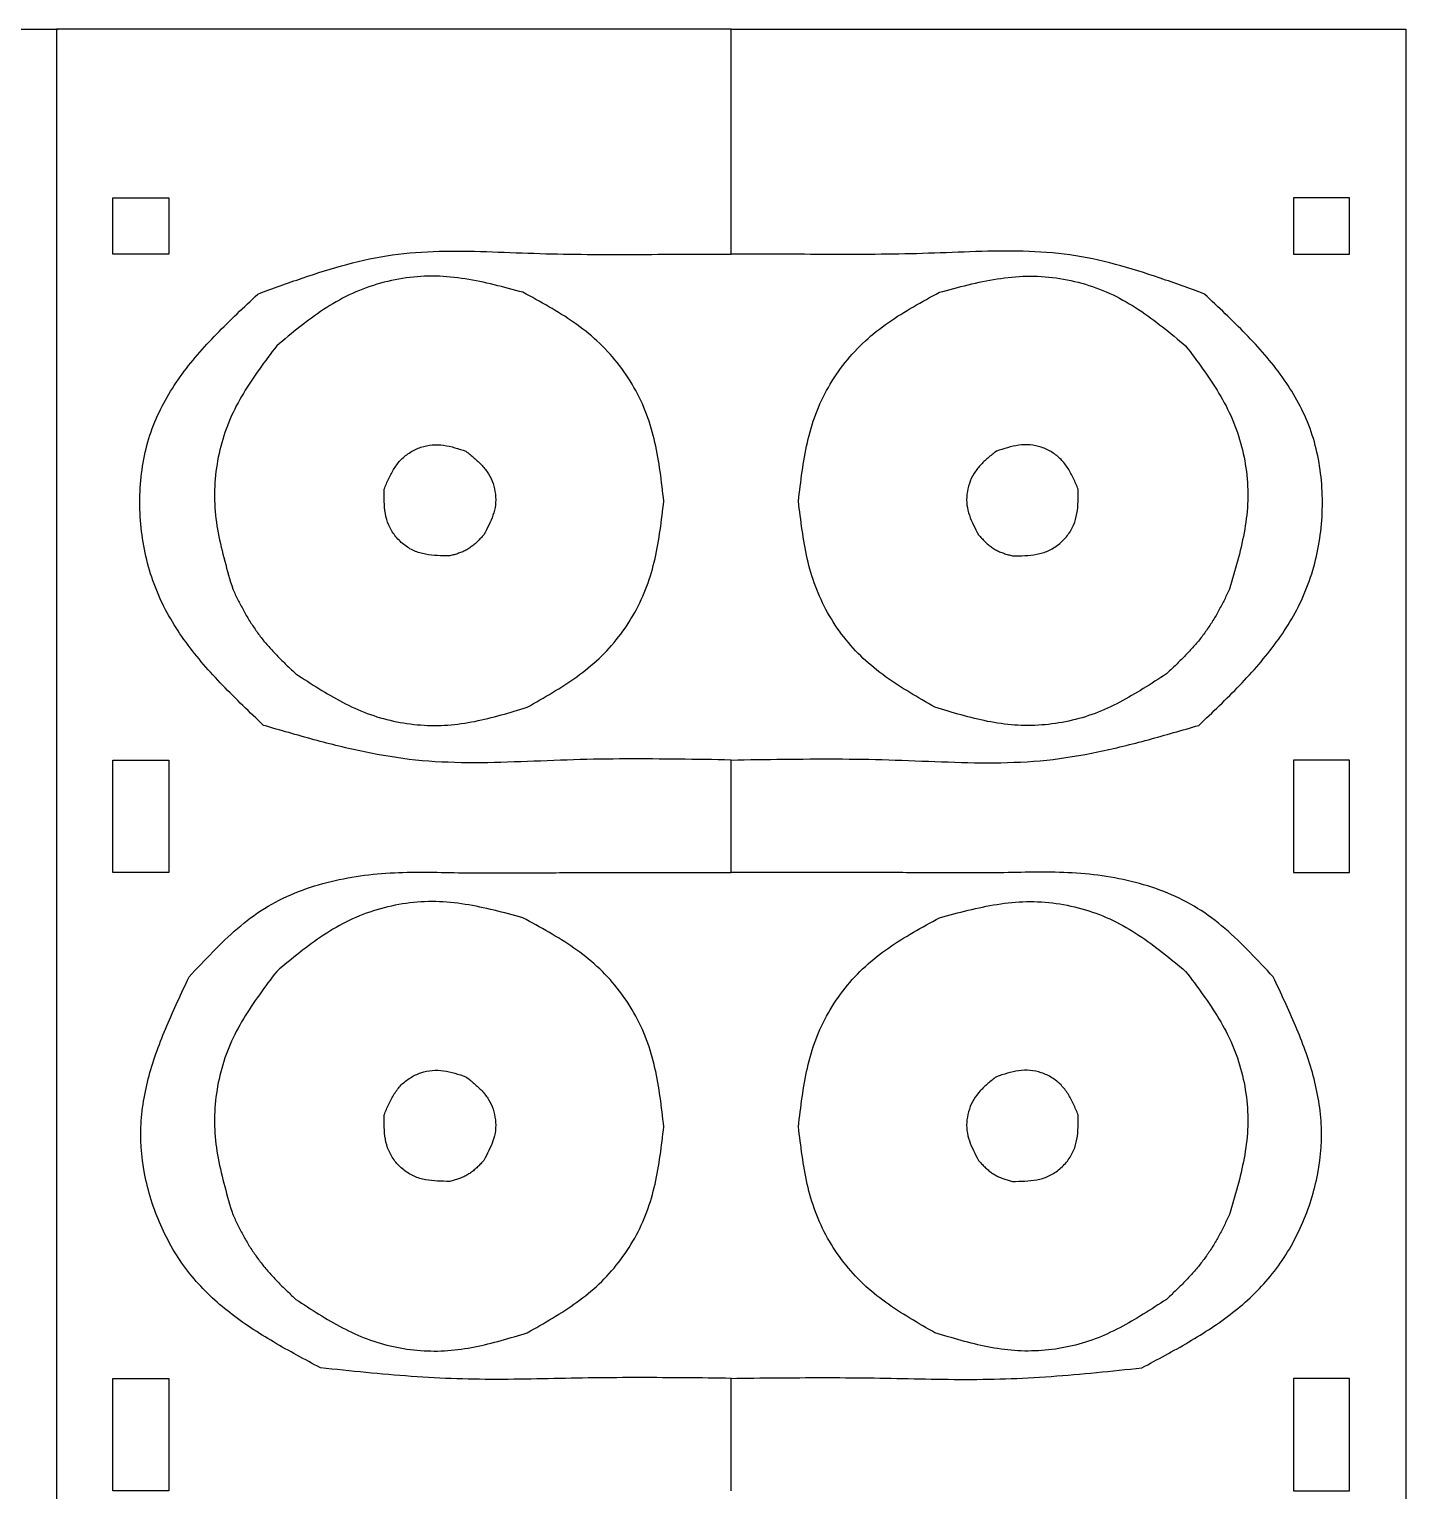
# Model space of a CAD drawing. Extents: x -185 to 480, y 0 to 407.
# Drawn here: x 357.4 to 479.9, y 120.1 to 250.1 of the extents above; entities that cross this region are included whole.
import ezdxf

# ---------------------------------------------------------------- set-up
doc = ezdxf.new("R2010")
doc.units = 0
doc.layers.add('LAYER_1', color=7, linetype='CONTINUOUS')

msp = doc.modelspace()

# ---------------------------------------------------------------- linework, layer by layer
at = {"layer": 'LAYER_1', "color": 7}
for p, q in [((394.83, 203.3), (394.83, 203.3)), ((444.88, 203.3), (444.88, 203.3)), ((381.15, 192.8), (381.15, 192.8)), ((458.57, 192.8), (458.57, 192.8)), ((394.83, 147.66), (394.83, 147.66)), ((444.88, 147.66), (444.88, 147.66)), ((381.15, 137.16), (381.15, 137.16)), ((458.57, 137.16), (458.57, 137.16))]:
    msp.add_line(p, q, dxfattribs=at)
for points, knots in [([(300, 250.14), (302.22, 250.14), (306.67, 250.14), (313.33, 250.14), (320, 250.14), (326.67, 250.14), (333.33, 250.14), (340, 250.14), (346.67, 250.14), (353.33, 250.14), (357.78, 250.14), (360, 250.14)], [0, 0, 0, 0, 6.666667, 13.333333, 19.999999, 26.666666, 33.333332, 39.999999, 46.666664, 53.333331, 59.999998, 59.999998, 59.999998, 59.999998]), ([(419.86, 250.14), (417.64, 250.14), (413.19, 250.14), (406.53, 250.14), (399.86, 250.14), (393.19, 250.14), (386.53, 250.14), (379.86, 250.14), (373.19, 250.14), (366.53, 250.14), (362.08, 250.14), (359.86, 250.14)], [0, 0, 0, 0, 6.666667, 13.333333, 19.999999, 26.666666, 33.333332, 39.999999, 46.666664, 53.333331, 59.999998, 59.999998, 59.999998, 59.999998]), ([(359.86, 250.14), (359.86, 240.88), (359.86, 222.36), (359.86, 194.59), (359.86, 166.81), (359.86, 139.03), (359.86, 111.25), (359.86, 83.47), (359.86, 55.7), (359.86, 27.92), (359.86, 9.4), (359.86, 0.14)], [0, 0, 0, 0, 27.777778, 55.555555, 83.333333, 111.111111, 138.88889, 166.666669, 194.444445, 222.222223, 250.000002, 250.000002, 250.000002, 250.000002]), ([(419.86, 230.14), (419.86, 230.88), (419.86, 232.36), (419.86, 234.58), (419.86, 236.81), (419.86, 239.03), (419.86, 241.25), (419.86, 243.47), (419.86, 245.7), (419.86, 247.92), (419.86, 249.4), (419.86, 250.14)], [0, 0, 0, 0, 2.222556, 4.445111, 6.667666, 8.890222, 11.112777, 13.335333, 15.557888, 17.780444, 20.002999, 20.002999, 20.002999, 20.002999]), ([(419.86, 250.14), (422.08, 250.14), (426.53, 250.14), (433.19, 250.14), (439.86, 250.14), (446.53, 250.14), (453.19, 250.14), (459.86, 250.14), (466.53, 250.14), (473.19, 250.14), (477.64, 250.14), (479.86, 250.14)], [0, 0, 0, 0, 6.666666, 13.333332, 19.999999, 26.666666, 33.333332, 39.999999, 46.666664, 53.333331, 59.999998, 59.999998, 59.999998, 59.999998]), ([(479.86, 250.14), (479.86, 240.88), (479.86, 222.36), (479.86, 194.59), (479.86, 166.81), (479.86, 139.03), (479.86, 111.25), (479.86, 83.47), (479.86, 55.7), (479.86, 27.92), (479.86, 9.4), (479.86, 0.14)], [0, 0, 0, 0, 27.777778, 55.555555, 83.333333, 111.111111, 138.88889, 166.666669, 194.444445, 222.222223, 250.000002, 250.000002, 250.000002, 250.000002]), ([(364.86, 230.14), (364.86, 230.33), (364.86, 230.7), (364.86, 231.25), (364.86, 231.81), (364.86, 232.36), (364.86, 232.92), (364.86, 233.47), (364.86, 234.03), (364.86, 234.59), (364.86, 234.96), (364.86, 235.14)], [0, 0, 0, 0, 0.555555, 1.111111, 1.666666, 2.222221, 2.777777, 3.333332, 3.888887, 4.444443, 4.999998, 4.999998, 4.999998, 4.999998]), ([(364.86, 235.14), (365.04, 235.14), (365.41, 235.14), (365.97, 235.14), (366.53, 235.14), (367.08, 235.14), (367.64, 235.14), (368.19, 235.14), (368.75, 235.14), (369.3, 235.14), (369.67, 235.14), (369.86, 235.14)], [0, 0, 0, 0, 0.555555, 1.111111, 1.666666, 2.222223, 2.777779, 3.333335, 3.88889, 4.444445, 5.000001, 5.000001, 5.000001, 5.000001]), ([(369.86, 235.14), (369.86, 234.96), (369.86, 234.59), (369.86, 234.03), (369.86, 233.47), (369.86, 232.92), (369.86, 232.36), (369.86, 231.81), (369.86, 231.25), (369.86, 230.7), (369.86, 230.33), (369.86, 230.14)], [0, 0, 0, 0, 0.555555, 1.111111, 1.666666, 2.222221, 2.777777, 3.333332, 3.888887, 4.444443, 4.999998, 4.999998, 4.999998, 4.999998]), ([(474.86, 235.14), (474.67, 235.14), (474.3, 235.14), (473.75, 235.14), (473.19, 235.14), (472.64, 235.14), (472.08, 235.14), (471.53, 235.14), (470.97, 235.14), (470.41, 235.14), (470.04, 235.14), (469.86, 235.14)], [0, 0, 0, 0, 0.555556, 1.111111, 1.666667, 2.222223, 2.777779, 3.333335, 3.88889, 4.444445, 5.000002, 5.000002, 5.000002, 5.000002]), ([(469.86, 235.14), (469.86, 234.96), (469.86, 234.59), (469.86, 234.03), (469.86, 233.47), (469.86, 232.92), (469.86, 232.36), (469.86, 231.81), (469.86, 231.25), (469.86, 230.7), (469.86, 230.33), (469.86, 230.14)], [0, 0, 0, 0, 0.555555, 1.111111, 1.666666, 2.222221, 2.777777, 3.333332, 3.888887, 4.444443, 4.999998, 4.999998, 4.999998, 4.999998]), ([(474.86, 230.14), (474.86, 230.33), (474.86, 230.7), (474.86, 231.25), (474.86, 231.81), (474.86, 232.36), (474.86, 232.92), (474.86, 233.47), (474.86, 234.03), (474.86, 234.59), (474.86, 234.96), (474.86, 235.14)], [0, 0, 0, 0, 0.555555, 1.111111, 1.666666, 2.222221, 2.777777, 3.333332, 3.888887, 4.444443, 4.999998, 4.999998, 4.999998, 4.999998]), ([(369.86, 230.14), (369.67, 230.14), (369.3, 230.14), (368.75, 230.14), (368.19, 230.14), (367.64, 230.14), (367.08, 230.14), (366.53, 230.14), (365.97, 230.14), (365.41, 230.14), (365.04, 230.14), (364.86, 230.14)], [0, 0, 0, 0, 0.555556, 1.111111, 1.666666, 2.222222, 2.777778, 3.333335, 3.88889, 4.444446, 5.000001, 5.000001, 5.000001, 5.000001]), ([(377.77, 226.59), (379.08, 227.07), (381.69, 228.03), (385.66, 229.29), (389.73, 230.16), (393.89, 230.45), (398.1, 230.38), (402.31, 230.19), (406.52, 230.11), (410.71, 230.1), (413.5, 230.12), (414.9, 230.13)], [0, 0, 0, 0, 4.191504, 8.349684, 12.468209, 16.639316, 20.849667, 25.077636, 29.284453, 33.475578, 37.659338, 37.659338, 37.659338, 37.659338]), ([(414.9, 230.13), (415.08, 230.13), (415.45, 230.13), (416, 230.13), (416.55, 230.13), (417.1, 230.13), (417.65, 230.14), (418.21, 230.14), (418.76, 230.14), (419.31, 230.14), (419.68, 230.14), (419.86, 230.14)], [0, 0, 0, 0, 0.551284, 1.102568, 1.653852, 2.205136, 2.75642, 3.307704, 3.858988, 4.410271, 4.961556, 4.961556, 4.961556, 4.961556]), ([(424.82, 230.13), (424.64, 230.13), (424.27, 230.13), (423.72, 230.13), (423.17, 230.13), (422.62, 230.13), (422.06, 230.14), (421.51, 230.14), (420.96, 230.14), (420.41, 230.14), (420.04, 230.14), (419.86, 230.14)], [0, 0, 0, 0, 0.551285, 1.102568, 1.653853, 2.205136, 2.75642, 3.307704, 3.858989, 4.410272, 4.961556, 4.961556, 4.961556, 4.961556]), ([(461.95, 226.59), (460.64, 227.07), (458.02, 228.03), (454.06, 229.29), (449.99, 230.16), (445.82, 230.45), (441.62, 230.38), (437.41, 230.19), (433.2, 230.11), (429.01, 230.1), (426.21, 230.12), (424.82, 230.13)], [0, 0, 0, 0, 4.191504, 8.349684, 12.468209, 16.639316, 20.849668, 25.077636, 29.284453, 33.475578, 37.659338, 37.659338, 37.659338, 37.659338]), ([(469.86, 230.14), (470.04, 230.14), (470.41, 230.14), (470.97, 230.14), (471.53, 230.14), (472.08, 230.14), (472.64, 230.14), (473.19, 230.14), (473.75, 230.14), (474.3, 230.14), (474.67, 230.14), (474.86, 230.14)], [0, 0, 0, 0, 0.555557, 1.111112, 1.666667, 2.222223, 2.777779, 3.333335, 3.888891, 4.444446, 5.000002, 5.000002, 5.000002, 5.000002]), ([(401.34, 226.74), (400.49, 226.97), (398.79, 227.43), (396.21, 227.98), (393.58, 228.25), (390.94, 228.09), (388.34, 227.52), (385.86, 226.57), (383.58, 225.24), (381.47, 223.67), (380.12, 222.55), (379.44, 221.98)], [0, 0, 0, 0, 2.647412, 5.277964, 7.897919, 10.541063, 13.198161, 15.841215, 18.460833, 21.091133, 23.738352, 23.738352, 23.738352, 23.738352]), ([(438.38, 226.74), (439.23, 226.97), (440.93, 227.43), (443.51, 227.98), (446.13, 228.25), (448.78, 228.09), (451.38, 227.52), (453.85, 226.57), (456.13, 225.24), (458.25, 223.67), (459.6, 222.55), (460.28, 221.98)], [0, 0, 0, 0, 2.647412, 5.277963, 7.897919, 10.541063, 13.198161, 15.841215, 18.460833, 21.091133, 23.738352, 23.738352, 23.738352, 23.738352]), ([(378.27, 188.22), (377.04, 189.39), (374.6, 191.72), (371.26, 195.5), (368.66, 199.86), (367.31, 204.83), (367.14, 209.98), (368.23, 214.97), (370.74, 219.35), (374.07, 223.11), (376.53, 225.42), (377.77, 226.59)], [0, 0, 0, 0, 5.102561, 10.118889, 15.086098, 20.198847, 25.370439, 30.425137, 35.3181, 40.316891, 45.441627, 45.441627, 45.441627, 45.441627]), ([(413.87, 208.16), (413.77, 209.04), (413.57, 210.79), (413.12, 213.38), (412.4, 215.92), (411.27, 218.32), (409.78, 220.52), (407.98, 222.47), (405.9, 224.1), (403.66, 225.48), (402.11, 226.32), (401.34, 226.74)], [0, 0, 0, 0, 2.647597, 5.27841, 7.898723, 10.541857, 13.198841, 15.841702, 18.461519, 21.092103, 23.739665, 23.739665, 23.739665, 23.739665]), ([(425.84, 208.16), (425.95, 209.04), (426.15, 210.79), (426.59, 213.38), (427.32, 215.92), (428.45, 218.32), (429.94, 220.52), (431.74, 222.47), (433.82, 224.1), (436.06, 225.48), (437.61, 226.32), (438.38, 226.74)], [0, 0, 0, 0, 2.647597, 5.27841, 7.898723, 10.541857, 13.198841, 15.841701, 18.461518, 21.092102, 23.739665, 23.739665, 23.739665, 23.739665]), ([(461.45, 188.22), (462.68, 189.39), (465.12, 191.72), (468.46, 195.5), (471.06, 199.86), (472.41, 204.83), (472.57, 209.98), (471.49, 214.97), (468.98, 219.35), (465.65, 223.11), (463.19, 225.42), (461.95, 226.59)], [0, 0, 0, 0, 5.102561, 10.118889, 15.086098, 20.198847, 25.37044, 30.425137, 35.3181, 40.316891, 45.441627, 45.441627, 45.441627, 45.441627]), ([(379.44, 221.98), (378.92, 221.29), (377.88, 219.92), (376.44, 217.78), (375.23, 215.5), (374.4, 213.04), (373.94, 210.49), (373.86, 207.89), (374.19, 205.33), (374.8, 202.83), (375.28, 201.18), (375.53, 200.35)], [0, 0, 0, 0, 2.58964, 5.163371, 7.72698, 10.311706, 12.909722, 15.494986, 18.059135, 20.632872, 23.222125, 23.222125, 23.222125, 23.222125]), ([(460.28, 221.98), (460.8, 221.29), (461.84, 219.92), (463.28, 217.78), (464.49, 215.5), (465.32, 213.04), (465.78, 210.49), (465.86, 207.89), (465.52, 205.33), (464.92, 202.83), (464.43, 201.18), (464.19, 200.35)], [0, 0, 0, 0, 2.58964, 5.163371, 7.72698, 10.311706, 12.909722, 15.494986, 18.059135, 20.632872, 23.222125, 23.222125, 23.222125, 23.222125]), ([(388.99, 209.22), (389.13, 209.54), (389.39, 210.18), (389.87, 211.09), (390.49, 211.91), (391.31, 212.55), (392.25, 212.99), (393.27, 213.22), (394.29, 213.17), (395.29, 212.93), (395.94, 212.72), (396.27, 212.61)], [0, 0, 0, 0, 1.03791, 2.059861, 3.071689, 4.103786, 5.147883, 6.17517, 7.180854, 8.201407, 9.241287, 9.241287, 9.241287, 9.241287]), ([(396.27, 212.61), (396.52, 212.41), (397.02, 212.01), (397.72, 211.36), (398.31, 210.6), (398.71, 209.73), (398.92, 208.78), (398.93, 207.82), (398.7, 206.89), (398.31, 206.02), (398.01, 205.46), (397.86, 205.17)], [0, 0, 0, 0, 0.964528, 1.91649, 2.860801, 3.818207, 4.784899, 5.738039, 6.677911, 7.629709, 8.597148, 8.597148, 8.597148, 8.597148]), ([(443.45, 212.61), (443.19, 212.41), (442.69, 212.01), (441.99, 211.36), (441.41, 210.6), (441.01, 209.73), (440.8, 208.78), (440.79, 207.82), (441.02, 206.89), (441.4, 206.02), (441.71, 205.46), (441.86, 205.17)], [0, 0, 0, 0, 0.964528, 1.91649, 2.860801, 3.818207, 4.784899, 5.738039, 6.677911, 7.629709, 8.597147, 8.597147, 8.597147, 8.597147]), ([(450.72, 209.22), (450.59, 209.54), (450.32, 210.18), (449.85, 211.09), (449.22, 211.91), (448.41, 212.55), (447.46, 212.99), (446.45, 213.22), (445.43, 213.17), (444.43, 212.93), (443.78, 212.72), (443.45, 212.61)], [0, 0, 0, 0, 1.03791, 2.059861, 3.07169, 4.103786, 5.147883, 6.175171, 7.180854, 8.201408, 9.241288, 9.241288, 9.241288, 9.241288]), ([(394.83, 203.3), (394.47, 203.3), (393.75, 203.31), (392.67, 203.41), (391.63, 203.71), (390.7, 204.29), (389.93, 205.08), (389.36, 206.01), (389.07, 207.06), (388.99, 208.14), (388.99, 208.86), (388.99, 209.22)], [0, 0, 0, 0, 1.094617, 2.16826, 3.226743, 4.313941, 5.418451, 6.505884, 7.566021, 8.641147, 9.737164, 9.737164, 9.737164, 9.737164]), ([(401.73, 189.83), (402.48, 190.26), (403.98, 191.12), (406.15, 192.51), (408.16, 194.13), (409.9, 196.05), (411.33, 198.22), (412.43, 200.57), (413.13, 203.05), (413.57, 205.6), (413.77, 207.31), (413.87, 208.16)], [0, 0, 0, 0, 2.589809, 5.163953, 7.728321, 10.313508, 12.911637, 15.496643, 18.060636, 20.634583, 23.224325, 23.224325, 23.224325, 23.224325]), ([(437.98, 189.83), (437.23, 190.26), (435.74, 191.12), (433.57, 192.51), (431.56, 194.13), (429.82, 196.05), (428.39, 198.22), (427.29, 200.57), (426.58, 203.05), (426.15, 205.6), (425.95, 207.31), (425.84, 208.16)], [0, 0, 0, 0, 2.589809, 5.163952, 7.72832, 10.313507, 12.911636, 15.496643, 18.060635, 20.634582, 23.224324, 23.224324, 23.224324, 23.224324]), ([(444.88, 203.3), (445.25, 203.3), (445.97, 203.31), (447.04, 203.41), (448.09, 203.71), (449.01, 204.29), (449.79, 205.08), (450.36, 206.01), (450.64, 207.06), (450.73, 208.14), (450.73, 208.86), (450.72, 209.22)], [0, 0, 0, 0, 1.094617, 2.168259, 3.226743, 4.313941, 5.41845, 6.505883, 7.56602, 8.641147, 9.737164, 9.737164, 9.737164, 9.737164]), ([(397.86, 205.17), (397.77, 205.07), (397.59, 204.87), (397.31, 204.58), (397.02, 204.3), (396.69, 204.06), (396.35, 203.84), (395.99, 203.66), (395.61, 203.52), (395.23, 203.4), (394.97, 203.33), (394.83, 203.3)], [0, 0, 0, 0, 0.404148, 0.807493, 1.210438, 1.61467, 2.019522, 2.423496, 2.82612, 3.229397, 3.633664, 3.633664, 3.633664, 3.633664]), ([(441.86, 205.17), (441.95, 205.07), (442.13, 204.87), (442.41, 204.58), (442.7, 204.3), (443.02, 204.06), (443.37, 203.84), (443.73, 203.66), (444.11, 203.52), (444.49, 203.4), (444.75, 203.33), (444.88, 203.3)], [0, 0, 0, 0, 0.404149, 0.807494, 1.210437, 1.61467, 2.019522, 2.423496, 2.826121, 3.229398, 3.633665, 3.633665, 3.633665, 3.633665]), ([(375.53, 200.35), (375.68, 200.03), (375.99, 199.4), (376.47, 198.46), (376.99, 197.54), (377.58, 196.66), (378.21, 195.82), (378.9, 195.02), (379.62, 194.26), (380.38, 193.52), (380.89, 193.04), (381.15, 192.8)], [0, 0, 0, 0, 1.056831, 2.112345, 3.1668, 4.218845, 5.272183, 6.325264, 7.380468, 8.4357, 9.491484, 9.491484, 9.491484, 9.491484]), ([(464.19, 200.35), (464.03, 200.03), (463.73, 199.4), (463.25, 198.46), (462.72, 197.54), (462.14, 196.66), (461.51, 195.82), (460.82, 195.02), (460.09, 194.26), (459.34, 193.52), (458.82, 193.04), (458.57, 192.8)], [0, 0, 0, 0, 1.056831, 2.112345, 3.1668, 4.218845, 5.272183, 6.325264, 7.380468, 8.4357, 9.491484, 9.491484, 9.491484, 9.491484]), ([(381.15, 192.8), (381.83, 192.36), (383.18, 191.47), (385.27, 190.25), (387.48, 189.23), (389.82, 188.55), (392.23, 188.2), (394.66, 188.19), (397.06, 188.54), (399.41, 189.13), (400.96, 189.6), (401.73, 189.83)], [0, 0, 0, 0, 2.432378, 4.852294, 7.264736, 9.692155, 12.129703, 14.556188, 16.966276, 19.384747, 21.81634, 21.81634, 21.81634, 21.81634]), ([(458.57, 192.8), (457.89, 192.36), (456.53, 191.47), (454.44, 190.25), (452.24, 189.23), (449.9, 188.55), (447.49, 188.2), (445.06, 188.19), (442.66, 188.54), (440.31, 189.13), (438.76, 189.6), (437.98, 189.83)], [0, 0, 0, 0, 2.432378, 4.852294, 7.264737, 9.692155, 12.129703, 14.556188, 16.966276, 19.384747, 21.816341, 21.816341, 21.816341, 21.816341]), ([(419.86, 185.14), (418.3, 185.17), (415.19, 185.22), (410.52, 185.25), (405.84, 185.18), (401.15, 184.97), (396.46, 184.84), (391.81, 185.04), (387.23, 185.8), (382.73, 186.92), (379.76, 187.79), (378.27, 188.22)], [0, 0, 0, 0, 4.663071, 9.330885, 14.009717, 18.716905, 23.411112, 28.074057, 32.674044, 37.30595, 41.964711, 41.964711, 41.964711, 41.964711]), ([(419.86, 185.14), (421.41, 185.17), (424.52, 185.22), (429.19, 185.25), (433.88, 185.18), (438.57, 184.97), (443.25, 184.84), (447.91, 185.04), (452.49, 185.8), (456.98, 186.92), (459.96, 187.79), (461.45, 188.22)], [0, 0, 0, 0, 4.66307, 9.330885, 14.009717, 18.716905, 23.411112, 28.074056, 32.674044, 37.305949, 41.964711, 41.964711, 41.964711, 41.964711]), ([(364.86, 175.14), (364.86, 175.51), (364.86, 176.25), (364.86, 177.36), (364.86, 178.47), (364.86, 179.59), (364.86, 180.7), (364.86, 181.81), (364.86, 182.92), (364.86, 184.03), (364.86, 184.77), (364.86, 185.14)], [0, 0, 0, 0, 1.111111, 2.222222, 3.333332, 4.444444, 5.555556, 6.666667, 7.777778, 8.888889, 10, 10, 10, 10]), ([(364.86, 185.14), (365.04, 185.14), (365.41, 185.14), (365.97, 185.14), (366.53, 185.14), (367.08, 185.14), (367.64, 185.14), (368.19, 185.14), (368.75, 185.14), (369.3, 185.14), (369.67, 185.14), (369.86, 185.14)], [0, 0, 0, 0, 0.555555, 1.111111, 1.666666, 2.222223, 2.777779, 3.333335, 3.88889, 4.444445, 5.000001, 5.000001, 5.000001, 5.000001]), ([(369.86, 185.14), (369.86, 184.77), (369.86, 184.03), (369.86, 182.92), (369.86, 181.81), (369.86, 180.7), (369.86, 179.59), (369.86, 178.47), (369.86, 177.36), (369.86, 176.25), (369.86, 175.51), (369.86, 175.14)], [0, 0, 0, 0, 1.111111, 2.222222, 3.333333, 4.444444, 5.555556, 6.666668, 7.777778, 8.888889, 10, 10, 10, 10]), ([(419.86, 175.14), (419.86, 175.51), (419.86, 176.25), (419.86, 177.36), (419.86, 178.47), (419.86, 179.59), (419.86, 180.7), (419.86, 181.81), (419.86, 182.92), (419.86, 184.03), (419.86, 184.77), (419.86, 185.14)], [0, 0, 0, 0, 1.111711, 2.223422, 3.335133, 4.446845, 5.558556, 6.670269, 7.781979, 8.893691, 10.005401, 10.005401, 10.005401, 10.005401]), ([(474.86, 185.14), (474.67, 185.14), (474.3, 185.14), (473.75, 185.14), (473.19, 185.14), (472.64, 185.14), (472.08, 185.14), (471.53, 185.14), (470.97, 185.14), (470.41, 185.14), (470.04, 185.14), (469.86, 185.14)], [0, 0, 0, 0, 0.555556, 1.111111, 1.666667, 2.222223, 2.777779, 3.333335, 3.88889, 4.444445, 5.000002, 5.000002, 5.000002, 5.000002]), ([(469.86, 185.14), (469.86, 184.77), (469.86, 184.03), (469.86, 182.92), (469.86, 181.81), (469.86, 180.7), (469.86, 179.59), (469.86, 178.47), (469.86, 177.36), (469.86, 176.25), (469.86, 175.51), (469.86, 175.14)], [0, 0, 0, 0, 1.111111, 2.222222, 3.333333, 4.444444, 5.555556, 6.666668, 7.777778, 8.888889, 10, 10, 10, 10]), ([(474.86, 175.14), (474.86, 175.51), (474.86, 176.25), (474.86, 177.36), (474.86, 178.47), (474.86, 179.59), (474.86, 180.7), (474.86, 181.81), (474.86, 182.92), (474.86, 184.03), (474.86, 184.77), (474.86, 185.14)], [0, 0, 0, 0, 1.111111, 2.222222, 3.333332, 4.444444, 5.555556, 6.666667, 7.777778, 8.888889, 10, 10, 10, 10]), ([(369.86, 175.14), (369.67, 175.14), (369.3, 175.14), (368.75, 175.14), (368.19, 175.14), (367.64, 175.14), (367.08, 175.14), (366.53, 175.14), (365.97, 175.14), (365.41, 175.14), (365.04, 175.14), (364.86, 175.14)], [0, 0, 0, 0, 0.555556, 1.111111, 1.666666, 2.222222, 2.777778, 3.333335, 3.88889, 4.444446, 5.000001, 5.000001, 5.000001, 5.000001]), ([(371.64, 165.84), (372.34, 166.59), (373.72, 168.08), (375.9, 170.19), (378.31, 172.02), (381.01, 173.37), (383.89, 174.31), (386.87, 174.89), (389.9, 175.15), (392.94, 175.18), (394.96, 175.13), (395.98, 175.11)], [0, 0, 0, 0, 3.067295, 6.102314, 9.105168, 12.094054, 15.117438, 18.148347, 21.194041, 24.229504, 27.266025, 27.266025, 27.266025, 27.266025]), ([(395.98, 175.11), (396.86, 175.11), (398.63, 175.11), (401.28, 175.11), (403.94, 175.12), (406.59, 175.12), (409.24, 175.12), (411.9, 175.13), (414.55, 175.13), (417.21, 175.13), (418.97, 175.14), (419.86, 175.14)], [0, 0, 0, 0, 2.653562, 5.307124, 7.960686, 10.614246, 13.267809, 15.921369, 18.574929, 21.228492, 23.882052, 23.882052, 23.882052, 23.882052]), ([(443.74, 175.11), (442.86, 175.11), (441.09, 175.11), (438.43, 175.11), (435.78, 175.12), (433.13, 175.12), (430.47, 175.12), (427.82, 175.13), (425.17, 175.13), (422.51, 175.13), (420.74, 175.14), (419.86, 175.14)], [0, 0, 0, 0, 2.653562, 5.307124, 7.960686, 10.614247, 13.267809, 15.921369, 18.57493, 21.228492, 23.882052, 23.882052, 23.882052, 23.882052]), ([(468.07, 165.84), (467.38, 166.59), (466, 168.08), (463.82, 170.19), (461.4, 172.02), (458.7, 173.37), (455.83, 174.31), (452.85, 174.89), (449.82, 175.15), (446.78, 175.18), (444.75, 175.13), (443.74, 175.11)], [0, 0, 0, 0, 3.067295, 6.102313, 9.105167, 12.094054, 15.117437, 18.148347, 21.194041, 24.229504, 27.266024, 27.266024, 27.266024, 27.266024]), ([(469.86, 175.14), (470.04, 175.14), (470.41, 175.14), (470.97, 175.14), (471.53, 175.14), (472.08, 175.14), (472.64, 175.14), (473.19, 175.14), (473.75, 175.14), (474.3, 175.14), (474.67, 175.14), (474.86, 175.14)], [0, 0, 0, 0, 0.555557, 1.111112, 1.666667, 2.222223, 2.777779, 3.333335, 3.888891, 4.444446, 5.000002, 5.000002, 5.000002, 5.000002]), ([(401.34, 171.11), (400.49, 171.34), (398.79, 171.79), (396.21, 172.35), (393.58, 172.61), (390.94, 172.45), (388.34, 171.88), (385.86, 170.93), (383.58, 169.6), (381.47, 168.03), (380.12, 166.91), (379.44, 166.34)], [0, 0, 0, 0, 2.647412, 5.277964, 7.897919, 10.541063, 13.198161, 15.841215, 18.460833, 21.091133, 23.738352, 23.738352, 23.738352, 23.738352]), ([(438.38, 171.11), (439.23, 171.34), (440.93, 171.79), (443.51, 172.35), (446.13, 172.61), (448.78, 172.45), (451.38, 171.88), (453.85, 170.93), (456.13, 169.6), (458.25, 168.03), (459.6, 166.91), (460.28, 166.34)], [0, 0, 0, 0, 2.647412, 5.277963, 7.897919, 10.541063, 13.198161, 15.841215, 18.460833, 21.091133, 23.738352, 23.738352, 23.738352, 23.738352]), ([(413.87, 152.52), (413.77, 153.4), (413.57, 155.15), (413.12, 157.75), (412.4, 160.29), (411.27, 162.68), (409.78, 164.89), (407.98, 166.83), (405.9, 168.46), (403.66, 169.84), (402.11, 170.68), (401.34, 171.11)], [0, 0, 0, 0, 2.647596, 5.27841, 7.898723, 10.541857, 13.198841, 15.841701, 18.461519, 21.092103, 23.739664, 23.739664, 23.739664, 23.739664]), ([(425.84, 152.52), (425.95, 153.4), (426.15, 155.15), (426.59, 157.75), (427.32, 160.29), (428.45, 162.68), (429.94, 164.89), (431.74, 166.83), (433.82, 168.46), (436.06, 169.84), (437.61, 170.68), (438.38, 171.11)], [0, 0, 0, 0, 2.647596, 5.27841, 7.898723, 10.541856, 13.198841, 15.841701, 18.461518, 21.092102, 23.739665, 23.739665, 23.739665, 23.739665]), ([(383.34, 131.07), (381.93, 131.82), (379.15, 133.3), (375.19, 135.86), (371.73, 139.1), (369.2, 143.16), (367.64, 147.7), (367.15, 152.45), (367.96, 157.12), (369.61, 161.54), (370.96, 164.39), (371.64, 165.84)], [0, 0, 0, 0, 4.772546, 9.466434, 14.108805, 18.85955, 23.670805, 28.402764, 33.030027, 37.72768, 42.517552, 42.517552, 42.517552, 42.517552]), ([(379.44, 166.34), (378.92, 165.66), (377.88, 164.28), (376.44, 162.14), (375.23, 159.86), (374.4, 157.41), (373.94, 154.85), (373.86, 152.26), (374.19, 149.7), (374.8, 147.19), (375.28, 145.54), (375.53, 144.71)], [0, 0, 0, 0, 2.58964, 5.163371, 7.72698, 10.311707, 12.909722, 15.494987, 18.059136, 20.632873, 23.222126, 23.222126, 23.222126, 23.222126]), ([(456.38, 131.07), (457.78, 131.82), (460.57, 133.3), (464.53, 135.86), (467.98, 139.1), (470.52, 143.16), (472.08, 147.7), (472.57, 152.45), (471.76, 157.12), (470.11, 161.54), (468.76, 164.39), (468.07, 165.84)], [0, 0, 0, 0, 4.772546, 9.466433, 14.108804, 18.859549, 23.670805, 28.402764, 33.030026, 37.727679, 42.517552, 42.517552, 42.517552, 42.517552]), ([(460.28, 166.34), (460.8, 165.66), (461.84, 164.28), (463.28, 162.14), (464.49, 159.86), (465.32, 157.41), (465.78, 154.85), (465.86, 152.26), (465.52, 149.7), (464.92, 147.19), (464.43, 145.54), (464.19, 144.71)], [0, 0, 0, 0, 2.58964, 5.163371, 7.72698, 10.311707, 12.909722, 15.494987, 18.059136, 20.632873, 23.222126, 23.222126, 23.222126, 23.222126]), ([(388.99, 153.59), (389.13, 153.91), (389.39, 154.54), (389.87, 155.45), (390.49, 156.27), (391.31, 156.91), (392.25, 157.36), (393.27, 157.58), (394.29, 157.53), (395.29, 157.29), (395.94, 157.08), (396.27, 156.97)], [0, 0, 0, 0, 1.03791, 2.059861, 3.071689, 4.103785, 5.147882, 6.17517, 7.180854, 8.201407, 9.241287, 9.241287, 9.241287, 9.241287]), ([(450.72, 153.59), (450.59, 153.91), (450.32, 154.54), (449.85, 155.45), (449.22, 156.27), (448.41, 156.91), (447.46, 157.36), (446.45, 157.58), (445.43, 157.53), (444.43, 157.29), (443.78, 157.08), (443.45, 156.97)], [0, 0, 0, 0, 1.03791, 2.059861, 3.07169, 4.103785, 5.147883, 6.175171, 7.180853, 8.201408, 9.241287, 9.241287, 9.241287, 9.241287]), ([(396.27, 156.97), (396.52, 156.77), (397.02, 156.37), (397.72, 155.72), (398.31, 154.97), (398.71, 154.09), (398.92, 153.15), (398.93, 152.18), (398.7, 151.26), (398.31, 150.38), (398.01, 149.82), (397.86, 149.53)], [0, 0, 0, 0, 0.964528, 1.916491, 2.860801, 3.818207, 4.784899, 5.738039, 6.677912, 7.62971, 8.597149, 8.597149, 8.597149, 8.597149]), ([(443.45, 156.97), (443.19, 156.77), (442.69, 156.37), (441.99, 155.72), (441.41, 154.97), (441.01, 154.09), (440.8, 153.15), (440.79, 152.18), (441.02, 151.26), (441.4, 150.38), (441.71, 149.82), (441.86, 149.53)], [0, 0, 0, 0, 0.964528, 1.916491, 2.860801, 3.818206, 4.784899, 5.738039, 6.677912, 7.62971, 8.597148, 8.597148, 8.597148, 8.597148]), ([(394.83, 147.66), (394.47, 147.66), (393.75, 147.67), (392.67, 147.77), (391.63, 148.07), (390.7, 148.65), (389.93, 149.44), (389.36, 150.38), (389.07, 151.42), (388.99, 152.5), (388.99, 153.22), (388.99, 153.59)], [0, 0, 0, 0, 1.094617, 2.16826, 3.226743, 4.313941, 5.418451, 6.505884, 7.566021, 8.641147, 9.737165, 9.737165, 9.737165, 9.737165]), ([(444.88, 147.66), (445.25, 147.66), (445.97, 147.67), (447.04, 147.77), (448.09, 148.07), (449.01, 148.65), (449.79, 149.44), (450.36, 150.38), (450.64, 151.42), (450.73, 152.5), (450.73, 153.22), (450.72, 153.59)], [0, 0, 0, 0, 1.094617, 2.168259, 3.226743, 4.313941, 5.418451, 6.505883, 7.566021, 8.641146, 9.737164, 9.737164, 9.737164, 9.737164]), ([(401.73, 134.19), (402.48, 134.62), (403.98, 135.48), (406.15, 136.87), (408.16, 138.49), (409.9, 140.42), (411.33, 142.58), (412.43, 144.93), (413.13, 147.42), (413.57, 149.96), (413.77, 151.67), (413.87, 152.52)], [0, 0, 0, 0, 2.589809, 5.163952, 7.72832, 10.313509, 12.911637, 15.496644, 18.060636, 20.634584, 23.224325, 23.224325, 23.224325, 23.224325]), ([(437.98, 134.19), (437.23, 134.62), (435.74, 135.48), (433.57, 136.87), (431.56, 138.49), (429.82, 140.42), (428.39, 142.58), (427.29, 144.93), (426.58, 147.42), (426.15, 149.96), (425.95, 151.67), (425.84, 152.52)], [0, 0, 0, 0, 2.589809, 5.163951, 7.728319, 10.313508, 12.911637, 15.496643, 18.060635, 20.634583, 23.224325, 23.224325, 23.224325, 23.224325]), ([(397.86, 149.53), (397.77, 149.43), (397.59, 149.23), (397.31, 148.94), (397.02, 148.67), (396.69, 148.42), (396.35, 148.21), (395.99, 148.03), (395.61, 147.88), (395.23, 147.76), (394.97, 147.69), (394.83, 147.66)], [0, 0, 0, 0, 0.404147, 0.807492, 1.210437, 1.61467, 2.019521, 2.423495, 2.826119, 3.229397, 3.633664, 3.633664, 3.633664, 3.633664]), ([(441.86, 149.53), (441.95, 149.43), (442.13, 149.23), (442.41, 148.94), (442.7, 148.67), (443.02, 148.42), (443.37, 148.21), (443.73, 148.03), (444.11, 147.88), (444.49, 147.76), (444.75, 147.69), (444.88, 147.66)], [0, 0, 0, 0, 0.404148, 0.807493, 1.210437, 1.61467, 2.019522, 2.423496, 2.82612, 3.229397, 3.633664, 3.633664, 3.633664, 3.633664]), ([(375.53, 144.71), (375.68, 144.39), (375.99, 143.76), (376.47, 142.82), (376.99, 141.9), (377.58, 141.03), (378.21, 140.19), (378.9, 139.38), (379.62, 138.62), (380.38, 137.88), (380.89, 137.4), (381.15, 137.16)], [0, 0, 0, 0, 1.056831, 2.112344, 3.166799, 4.218845, 5.272182, 6.325264, 7.380468, 8.4357, 9.491484, 9.491484, 9.491484, 9.491484]), ([(464.19, 144.71), (464.03, 144.39), (463.73, 143.76), (463.25, 142.82), (462.72, 141.9), (462.14, 141.03), (461.51, 140.19), (460.82, 139.38), (460.09, 138.62), (459.34, 137.88), (458.82, 137.4), (458.57, 137.16)], [0, 0, 0, 0, 1.056831, 2.112344, 3.166799, 4.218845, 5.272182, 6.325264, 7.380468, 8.4357, 9.491484, 9.491484, 9.491484, 9.491484]), ([(381.15, 137.16), (381.83, 136.72), (383.18, 135.83), (385.27, 134.61), (387.48, 133.59), (389.82, 132.91), (392.23, 132.56), (394.66, 132.55), (397.06, 132.9), (399.41, 133.49), (400.96, 133.96), (401.73, 134.19)], [0, 0, 0, 0, 2.432379, 4.852294, 7.264737, 9.692155, 12.129704, 14.556188, 16.966276, 19.384747, 21.81634, 21.81634, 21.81634, 21.81634]), ([(458.57, 137.16), (457.89, 136.72), (456.53, 135.83), (454.44, 134.61), (452.24, 133.59), (449.9, 132.91), (447.49, 132.56), (445.06, 132.55), (442.66, 132.9), (440.31, 133.49), (438.76, 133.96), (437.98, 134.19)], [0, 0, 0, 0, 2.432379, 4.852294, 7.264738, 9.692155, 12.129703, 14.556188, 16.966276, 19.384747, 21.816341, 21.816341, 21.816341, 21.816341]), ([(364.86, 120.14), (364.86, 120.51), (364.86, 121.25), (364.86, 122.36), (364.86, 123.47), (364.86, 124.59), (364.86, 125.7), (364.86, 126.81), (364.86, 127.92), (364.86, 129.03), (364.86, 129.77), (364.86, 130.14)], [0, 0, 0, 0, 1.111109, 2.222218, 3.333327, 4.444436, 5.555544, 6.666653, 7.777762, 8.888871, 9.99998, 9.99998, 9.99998, 9.99998]), ([(364.86, 130.14), (365.04, 130.14), (365.41, 130.14), (365.97, 130.14), (366.53, 130.14), (367.08, 130.14), (367.64, 130.14), (368.19, 130.14), (368.75, 130.14), (369.3, 130.14), (369.67, 130.14), (369.86, 130.14)], [0, 0, 0, 0, 0.555555, 1.111111, 1.666666, 2.222223, 2.777779, 3.333335, 3.88889, 4.444445, 5.000001, 5.000001, 5.000001, 5.000001]), ([(369.86, 130.14), (369.86, 129.77), (369.86, 129.03), (369.86, 127.92), (369.86, 126.81), (369.86, 125.7), (369.86, 124.59), (369.86, 123.47), (369.86, 122.36), (369.86, 121.25), (369.86, 120.51), (369.86, 120.14)], [0, 0, 0, 0, 1.111109, 2.222218, 3.333327, 4.444436, 5.555544, 6.666653, 7.777762, 8.888871, 9.99998, 9.99998, 9.99998, 9.99998]), ([(419.86, 130.14), (418.5, 130.16), (415.79, 130.19), (411.73, 130.21), (407.66, 130.19), (403.59, 130.1), (399.52, 130.03), (395.46, 130.07), (391.41, 130.29), (387.37, 130.65), (384.68, 130.93), (383.34, 131.07)], [0, 0, 0, 0, 4.064495, 8.129394, 12.195458, 16.267209, 20.337484, 24.403737, 28.453343, 32.50718, 36.564612, 36.564612, 36.564612, 36.564612]), ([(419.86, 130.14), (421.21, 130.16), (423.92, 130.19), (427.99, 130.21), (432.06, 130.19), (436.12, 130.1), (440.19, 130.03), (444.26, 130.07), (448.31, 130.29), (452.35, 130.65), (455.04, 130.93), (456.38, 131.07)], [0, 0, 0, 0, 4.064494, 8.129394, 12.195457, 16.267208, 20.337484, 24.403736, 28.453342, 32.507179, 36.564612, 36.564612, 36.564612, 36.564612]), ([(419.86, 120.14), (419.86, 120.51), (419.86, 121.25), (419.86, 122.36), (419.86, 123.47), (419.86, 124.59), (419.86, 125.7), (419.86, 126.81), (419.86, 127.92), (419.86, 129.03), (419.86, 129.77), (419.86, 130.14)], [0, 0, 0, 0, 1.111704, 2.223409, 3.335113, 4.446818, 5.558524, 6.670229, 7.781933, 8.893638, 10.005342, 10.005342, 10.005342, 10.005342]), ([(474.86, 130.14), (474.67, 130.14), (474.3, 130.14), (473.75, 130.14), (473.19, 130.14), (472.64, 130.14), (472.08, 130.14), (471.53, 130.14), (470.97, 130.14), (470.41, 130.14), (470.04, 130.14), (469.86, 130.14)], [0, 0, 0, 0, 0.555556, 1.111111, 1.666667, 2.222223, 2.777779, 3.333335, 3.88889, 4.444445, 5.000002, 5.000002, 5.000002, 5.000002]), ([(469.86, 130.14), (469.86, 129.77), (469.86, 129.03), (469.86, 127.92), (469.86, 126.81), (469.86, 125.7), (469.86, 124.59), (469.86, 123.47), (469.86, 122.36), (469.86, 121.25), (469.86, 120.51), (469.86, 120.14)], [0, 0, 0, 0, 1.111109, 2.222218, 3.333327, 4.444436, 5.555544, 6.666653, 7.777762, 8.888871, 9.99998, 9.99998, 9.99998, 9.99998]), ([(474.86, 120.14), (474.86, 120.51), (474.86, 121.25), (474.86, 122.36), (474.86, 123.47), (474.86, 124.59), (474.86, 125.7), (474.86, 126.81), (474.86, 127.92), (474.86, 129.03), (474.86, 129.77), (474.86, 130.14)], [0, 0, 0, 0, 1.111109, 2.222218, 3.333327, 4.444436, 5.555544, 6.666653, 7.777762, 8.888871, 9.99998, 9.99998, 9.99998, 9.99998]), ([(369.86, 120.14), (369.67, 120.14), (369.3, 120.14), (368.75, 120.14), (368.19, 120.14), (367.64, 120.14), (367.08, 120.14), (366.53, 120.14), (365.97, 120.14), (365.41, 120.14), (365.04, 120.14), (364.86, 120.14)], [0, 0, 0, 0, 0.555556, 1.111111, 1.666666, 2.222222, 2.777778, 3.333335, 3.88889, 4.444446, 5.000001, 5.000001, 5.000001, 5.000001]), ([(469.86, 120.14), (470.04, 120.14), (470.41, 120.14), (470.97, 120.14), (471.53, 120.14), (472.08, 120.14), (472.64, 120.14), (473.19, 120.14), (473.75, 120.14), (474.3, 120.14), (474.67, 120.14), (474.86, 120.14)], [0, 0, 0, 0, 0.555557, 1.111112, 1.666667, 2.222223, 2.777779, 3.333335, 3.888891, 4.444446, 5.000002, 5.000002, 5.000002, 5.000002])]:
    msp.add_open_spline(points, degree=3, knots=knots, dxfattribs=at)

doc.saveas('drawing.dxf')
